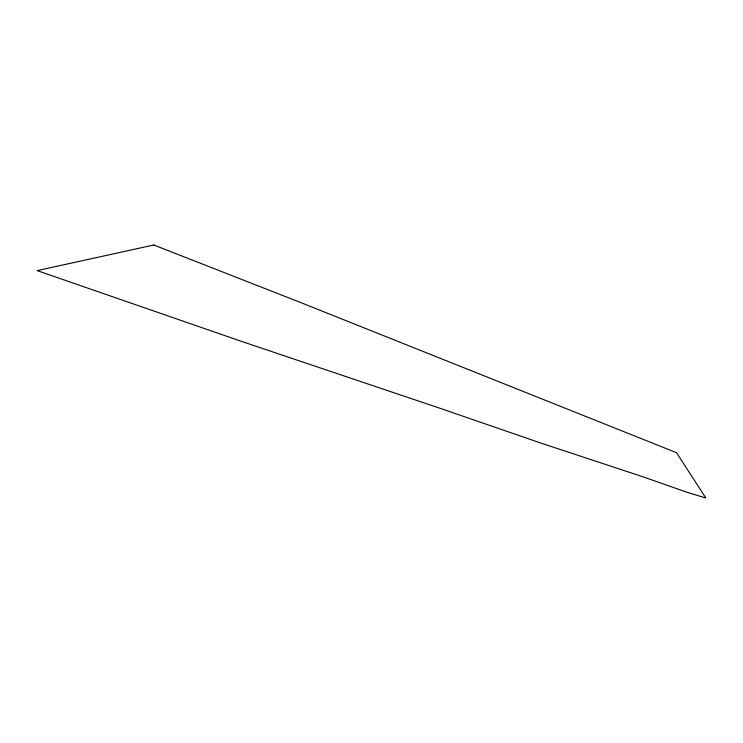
<?xml version="1.0" encoding="UTF-8"?>
<svg xmlns="http://www.w3.org/2000/svg" width="743" height="743" viewBox="0 0 743 743"><rect width="100%" height="100%" fill="white"/><g stroke="black" fill="none" stroke-linecap="round" stroke-linejoin="round"><path stroke-width="1.11" d="M153.801 244.995L37.15 270.61L242.868 341.845L440.19 408.334L541.285 443.218L641.896 476.449L688.12 492.637L705.85 498.005L676.529 452.701L300.478 302.466L153.801 244.995"/></g></svg>
